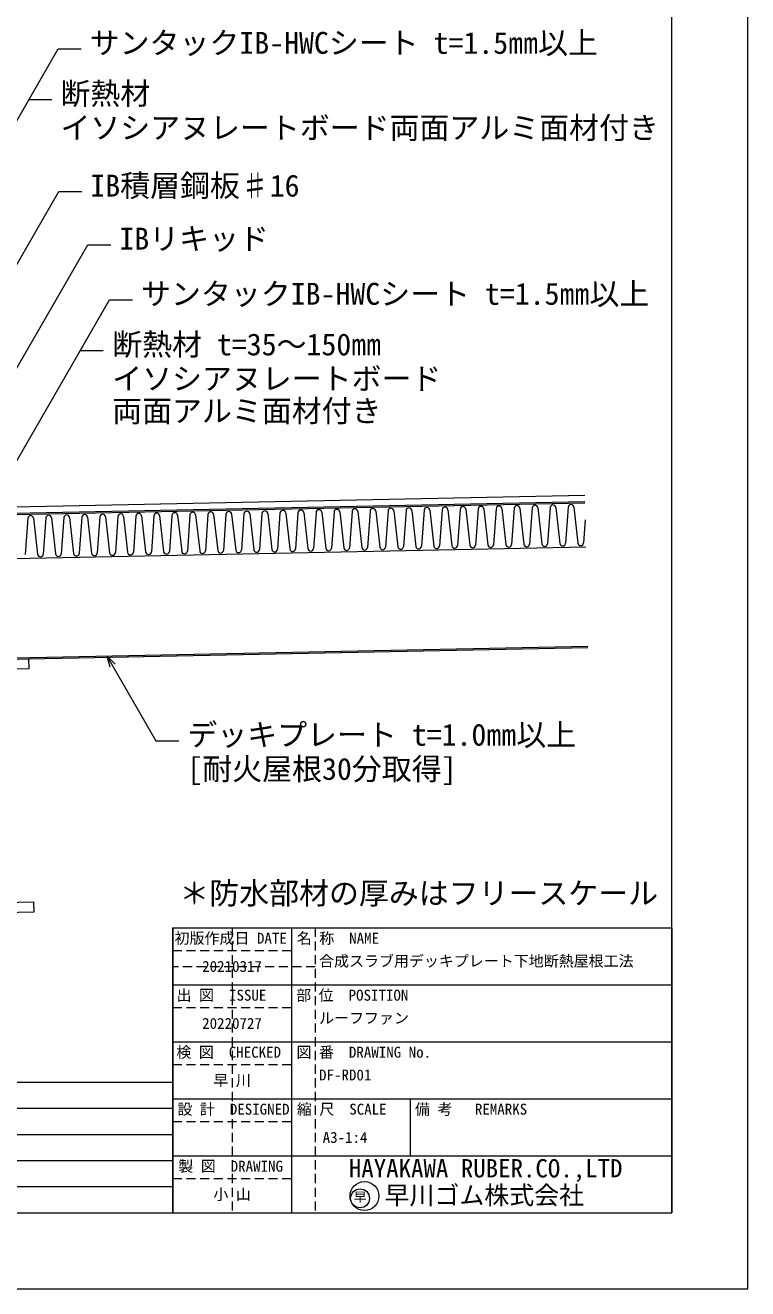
# Model space of a CAD drawing. Units: millimetres, scale not verified. Extents: x -840 to 840, y -594 to 594.
# Drawn here: x 460 to 840, y -594 to 71 of the extents above; entities that cross this region are included whole.
import ezdxf
from ezdxf.enums import TextEntityAlignment as Align

# ---------------------------------------------------------------- set-up
doc = ezdxf.new("R2010")
doc.units = ezdxf.units.MM
doc.header["$LTSCALE"] = 2
doc.linetypes.add('DASHED1', pattern=[1.8, 1.2, -0.6])
for name, color, linetype, lineweight in [('0-0_輪郭線', 2, 'Continuous', 9), ('0-1_図面枠', 7, 'Continuous', 9), ('0-2_タイトル文字', 5, 'Continuous', 9), ('0-3_表題欄', 7, 'Continuous', 9), ('0-5_仮想線', 2, 'DASHED1', 9), ('0-6_寸法線', 7, 'Continuous', 9), ('0-9_鋼材(C型・H鋼ｅｔｃ)', 7, 'Continuous', 9), ('0-A_断熱材', 4, 'Continuous', 9), ('0-B_基準線(IBｼｰﾄ)', 7, 'Continuous', 9), ('1-0_鋼材(受け鋼鈑)', 7, 'Continuous', 9)]:
    doc.layers.add(name, color=color, linetype=linetype, lineweight=lineweight)
doc.layers.add('0-4_0', color=7, linetype='Continuous')
doc.styles.add('ＭＳ ゴシック', font='')
doc.styles.get('ＭＳ ゴシック').set_extended_font_data('MS Gothic')

# ---------------------------------------------------------------- blocks, each defined once
blk = doc.blocks.new('囲い文字1')
at = {"layer": '0-2_タイトル文字'}
for p, q in [((-0.655, -23.063), (-0.77, -23.063)), ((-0.424, -22.663), (-0.539, -22.663)), ((-0.193, -22.263), (-0.309, -22.263)), ((0.038, -21.863), (-0.078, -21.863)), ((0.269, -21.463), (0.153, -21.463)), ((0.5, -21.063), (0.384, -21.063)), ((0.731, -20.663), (0.615, -20.663)), ((0.934, -20.263), (0.846, -20.263)), ((1.022, -20.263), (0.934, -20.263)), ((1.253, -20.663), (1.137, -20.663)), ((1.484, -21.063), (1.368, -21.063)), ((1.715, -21.463), (1.599, -21.463)), ((1.946, -21.863), (1.83, -21.863)), ((2.177, -22.263), (2.061, -22.263)), ((2.408, -22.663), (2.292, -22.663)), ((2.638, -23.063), (2.523, -23.063)), ((-2.272, -25.863), (-2.387, -25.863)), ((-2.041, -25.463), (-2.156, -25.463)), ((-1.81, -25.063), (-1.925, -25.063)), ((-1.579, -24.663), (-1.694, -24.663)), ((-1.348, -24.263), (-1.463, -24.263)), ((-1.117, -23.863), (-1.232, -23.863)), ((-0.886, -23.463), (-1.001, -23.463)), ((2.869, -23.463), (2.754, -23.463)), ((3.1, -23.863), (2.985, -23.863)), ((3.331, -24.263), (3.216, -24.263)), ((3.562, -24.663), (3.447, -24.663)), ((3.793, -25.063), (3.678, -25.063)), ((4.024, -25.463), (3.909, -25.463)), ((4.255, -25.863), (4.14, -25.863))]:
    blk.add_line(p, q, dxfattribs=at)
for points in [[(-2.329, -25.963), (0.934, -20.311), (0.934, -20.111), (-2.502, -26.063)], [(0.934, -20.311), (4.197, -25.963), (4.37, -26.063), (0.934, -20.111)], [(4.197, -25.963), (-2.329, -25.963), (-2.502, -26.063), (4.37, -26.063)]]:
    blk.add_lwpolyline(points, close=True, dxfattribs=at)
at = {"layer": '0-2_タイトル文字', "style": 'ＭＳ ゴシック'}
blk.add_text('1', height=3.651, dxfattribs=at).set_placement((-0.301, -26.315), align=Align.BOTTOM_LEFT)
blk = doc.blocks.new('U33')
at = {"layer": '0-4_0', "xscale": 3.446988, "yscale": 3.446988}
blk.add_blockref('囲い文字1', (8.327, 89.667), dxfattribs=at)
blk = doc.blocks.new('囲い文字2')
at = {"layer": '0-2_タイトル文字'}
for p, q in [((-14.615, 35.016), (-14.731, 35.016)), ((-14.384, 35.416), (-14.5, 35.416)), ((-14.153, 35.816), (-14.269, 35.816)), ((-13.922, 36.216), (-14.038, 36.216)), ((-13.691, 36.616), (-13.807, 36.616)), ((-13.488, 37.016), (-13.576, 37.016)), ((-13.4, 37.016), (-13.488, 37.016)), ((-13.169, 36.616), (-13.285, 36.616)), ((-12.938, 36.216), (-13.054, 36.216)), ((-12.707, 35.816), (-12.823, 35.816)), ((-12.477, 35.416), (-12.592, 35.416)), ((-12.246, 35.016), (-12.361, 35.016)), ((-16.694, 31.416), (-16.809, 31.416)), ((-16.463, 31.816), (-16.578, 31.816)), ((-16.232, 32.216), (-16.347, 32.216)), ((-16.001, 32.616), (-16.116, 32.616)), ((-15.77, 33.016), (-15.885, 33.016)), ((-15.539, 33.416), (-15.654, 33.416)), ((-15.308, 33.816), (-15.424, 33.816)), ((-15.077, 34.216), (-15.193, 34.216)), ((-14.846, 34.616), (-14.962, 34.616)), ((-12.015, 34.616), (-12.13, 34.616)), ((-11.784, 34.216), (-11.899, 34.216)), ((-11.553, 33.816), (-11.668, 33.816)), ((-11.322, 33.416), (-11.437, 33.416)), ((-11.091, 33.016), (-11.206, 33.016)), ((-10.86, 32.616), (-10.975, 32.616)), ((-10.629, 32.216), (-10.745, 32.216)), ((-10.398, 31.816), (-10.514, 31.816)), ((-10.167, 31.416), (-10.283, 31.416))]:
    blk.add_line(p, q, dxfattribs=at)
for points in [[(-16.751, 31.316), (-13.488, 36.968), (-13.488, 37.168), (-16.925, 31.216)], [(-13.488, 36.968), (-10.225, 31.316), (-10.052, 31.216), (-13.488, 37.168)], [(-10.225, 31.316), (-16.751, 31.316), (-16.925, 31.216), (-10.052, 31.216)]]:
    blk.add_lwpolyline(points, close=True, dxfattribs=at)
at = {"layer": '0-2_タイトル文字', "style": 'ＭＳ ゴシック'}
blk.add_text('2', height=3.651, dxfattribs=at).set_placement((-14.724, 30.963), align=Align.BOTTOM_LEFT)
blk = doc.blocks.new('U34')
at = {"layer": '0-4_0', "xscale": 3.446988, "yscale": 3.446988}
blk.add_blockref('囲い文字2', (58.041, -107.772), dxfattribs=at)
blk = doc.blocks.new('囲い文字3')
at = {"layer": '0-2_タイトル文字'}
for p, q in [((-5.476, 19.4), (-5.592, 19.4)), ((-5.245, 19.8), (-5.361, 19.8)), ((-5.042, 20.2), (-5.13, 20.2)), ((-4.954, 20.2), (-5.042, 20.2)), ((-4.723, 19.8), (-4.839, 19.8)), ((-4.492, 19.4), (-4.608, 19.4)), ((-7.555, 15.8), (-7.67, 15.8)), ((-7.324, 16.2), (-7.439, 16.2)), ((-7.093, 16.6), (-7.208, 16.6)), ((-6.862, 17), (-6.977, 17)), ((-6.631, 17.4), (-6.746, 17.4)), ((-6.4, 17.8), (-6.515, 17.8)), ((-6.169, 18.2), (-6.284, 18.2)), ((-5.938, 18.6), (-6.054, 18.6)), ((-5.707, 19), (-5.823, 19)), ((-4.261, 19), (-4.377, 19)), ((-4.03, 18.6), (-4.146, 18.6)), ((-3.799, 18.2), (-3.915, 18.2)), ((-3.568, 17.8), (-3.684, 17.8)), ((-3.337, 17.4), (-3.453, 17.4)), ((-3.107, 17), (-3.222, 17)), ((-2.876, 16.6), (-2.991, 16.6)), ((-2.645, 16.2), (-2.76, 16.2)), ((-2.414, 15.8), (-2.529, 15.8)), ((-8.247, 14.6), (-8.363, 14.6)), ((-8.017, 15), (-8.132, 15)), ((-7.786, 15.4), (-7.901, 15.4)), ((-2.183, 15.4), (-2.298, 15.4)), ((-1.952, 15), (-2.067, 15)), ((-1.721, 14.6), (-1.836, 14.6))]:
    blk.add_line(p, q, dxfattribs=at)
for points in [[(-8.305, 14.5), (-5.042, 20.152), (-5.042, 20.352), (-8.478, 14.4)], [(-5.042, 20.152), (-1.779, 14.5), (-1.605, 14.4), (-5.042, 20.352)], [(-1.779, 14.5), (-8.305, 14.5), (-8.478, 14.4), (-1.605, 14.4)]]:
    blk.add_lwpolyline(points, close=True, dxfattribs=at)
at = {"layer": '0-2_タイトル文字', "style": 'ＭＳ ゴシック'}
blk.add_text('3', height=3.651, dxfattribs=at).set_placement((-6.277, 14.147), align=Align.BOTTOM_LEFT)
blk = doc.blocks.new('U35')
at = {"layer": '0-4_0', "xscale": 3.446988, "yscale": 3.446988}
blk.add_blockref('囲い文字3', (28.926, -49.807), dxfattribs=at)
blk = doc.blocks.new('囲い文字4')
at = {"layer": '0-2_タイトル文字'}
for p, q in [((-6.096, 15.576), (-6.211, 15.576)), ((-5.865, 15.976), (-5.981, 15.976)), ((-5.662, 16.376), (-5.75, 16.376)), ((-5.574, 16.376), (-5.662, 16.376)), ((-5.343, 15.976), (-5.458, 15.976)), ((-5.112, 15.576), (-5.227, 15.576)), ((-8.174, 11.976), (-8.29, 11.976)), ((-7.944, 12.376), (-8.059, 12.376)), ((-7.713, 12.776), (-7.828, 12.776)), ((-7.482, 13.176), (-7.597, 13.176)), ((-7.251, 13.576), (-7.366, 13.576)), ((-7.02, 13.976), (-7.135, 13.976)), ((-6.789, 14.376), (-6.904, 14.376)), ((-6.558, 14.776), (-6.673, 14.776)), ((-6.327, 15.176), (-6.442, 15.176)), ((-4.881, 15.176), (-4.997, 15.176)), ((-4.65, 14.776), (-4.766, 14.776)), ((-4.419, 14.376), (-4.535, 14.376)), ((-4.188, 13.976), (-4.304, 13.976)), ((-3.957, 13.576), (-4.073, 13.576)), ((-3.726, 13.176), (-3.842, 13.176)), ((-3.495, 12.776), (-3.611, 12.776)), ((-3.264, 12.376), (-3.38, 12.376)), ((-3.034, 11.976), (-3.149, 11.976)), ((-8.867, 10.776), (-8.983, 10.776)), ((-8.636, 11.176), (-8.752, 11.176)), ((-8.405, 11.576), (-8.521, 11.576)), ((-2.803, 11.576), (-2.918, 11.576)), ((-2.572, 11.176), (-2.687, 11.176)), ((-2.341, 10.776), (-2.456, 10.776))]:
    blk.add_line(p, q, dxfattribs=at)
for points in [[(-8.925, 10.676), (-5.662, 16.328), (-5.662, 16.528), (-9.098, 10.576)], [(-5.662, 16.328), (-2.398, 10.676), (-2.225, 10.576), (-5.662, 16.528)], [(-2.398, 10.676), (-8.925, 10.676), (-9.098, 10.576), (-2.225, 10.576)]]:
    blk.add_lwpolyline(points, close=True, dxfattribs=at)
at = {"layer": '0-2_タイトル文字', "style": 'ＭＳ ゴシック'}
blk.add_text('4', height=3.651, dxfattribs=at).set_placement((-6.897, 10.323), align=Align.BOTTOM_LEFT)
blk = doc.blocks.new('U36')
at = {"layer": '0-4_0', "xscale": 3.446988, "yscale": 3.446988}
blk.add_blockref('囲い文字4', (31.063, -36.626), dxfattribs=at)
blk = doc.blocks.new('T16')
at = {"layer": '0-3_表題欄'}
for p, q in [((0, 137.5), (900, 137.5)), ((0, 0), (0, 137.5)), ((75, 0), (75, 137.5)), ((175, 0), (175, 137.5)), ((250, 0), (250, 137.5)), ((900, 0), (900, 137.5)), ((0, 110), (900, 110)), ((0, 82.5), (900, 82.5)), ((0, 55), (900, 55)), ((0, 27.5), (900, 27.5)), ((0, 0), (900, 0))]:
    blk.add_line(p, q, dxfattribs=at)
for name, p in [('U36', (25.953, 113.75)), ('U35', (25.953, 86.25)), ('U34', (25.953, 58.75)), ('U33', (25.953, 31.25))]:
    blk.add_blockref(name, p, dxfattribs=at)
at = {"layer": '0-3_表題欄', "style": 'ＭＳ ゴシック'}
for s, p in [('符号', (17.895, 3.902)), ('日付', (104.172, 4.044)), ('訂正者', (183.145, 3.939)), ('訂正概要', (535.895, 3.977))]:
    blk.add_text(s, height=14.43, dxfattribs=at).set_placement(p, align=Align.BOTTOM_LEFT)
blk = doc.blocks.new('表題欄(定義)')
at = {"layer": '0-3_表題欄'}
for p, q in [((-21.942, -100.175), (-21.942, -25.175)), ((-21.942, -25.175), (-21.942, -100.175)), ((-21.942, -25.175), (109.308, -25.175)), ((9.308, -25.175), (9.308, -100.175)), ((109.308, -25.175), (109.308, -100.175)), ((-21.942, -40.175), (109.308, -40.175)), ((-21.942, -40.175), (9.308, -40.175)), ((-21.942, -55.175), (109.308, -55.175)), ((-21.942, -70.175), (109.308, -70.175)), ((40.558, -70.175), (40.558, -85.175)), ((-21.942, -85.175), (109.308, -85.175)), ((-21.942, -100.175), (109.308, -100.175))]:
    blk.add_line(p, q, dxfattribs=at)
for centre, radius in [((28.503, -95.777), 3.799), ((27.344, -96.385), 2.487)]:
    blk.add_circle(centre, radius, dxfattribs=at)
at = {"layer": '0-5_仮想線'}
for p, q in [((-6.317, -25.175), (-6.317, -100.175)), ((15.558, -25.175), (15.558, -100.175)), ((-21.942, -31.175), (9.308, -31.175)), ((15.558, -35.487), (-21.942, -35.487)), ((-21.942, -46.175), (9.308, -46.175)), ((-21.942, -61.175), (9.308, -61.175)), ((-21.942, -76.175), (9.308, -76.175)), ((-21.942, -91.175), (9.308, -91.175))]:
    blk.add_line(p, q, dxfattribs=at)
at = {"layer": '0-3_表題欄', "style": 'ＭＳ ゴシック'}
for s, height, p in [('初版作成日 DATE', 2.889, (-21.448, -30.23)), ('名 称  NAME', 2.889, (10.704, -30.23)), ('出 図  ISSUE', 2.889, (-20.913, -45.23)), ('部 位  POSITION', 2.889, (10.552, -45.23)), ('検 図  CHECKED', 2.889, (-20.972, -60.23)), ('図 番  DRAWING No.', 2.889, (10.626, -60.23)), ('設 計  DESIGNED', 2.889, (-20.698, -75.23)), ('縮 尺  SCALE', 2.889, (10.728, -75.23)), ('備 考   REMARKS', 2.889, (41.802, -75.23)), ('製 図  DRAWING', 2.889, (-20.472, -90.23)), ('HAYAKAWA RUBER.CO.,LTD', 4.809, (24.395, -92.314)), ('早川ゴム株式会社', 4.809, (33.785, -99.399)), ('早', 2.493, (25.658, -98.029))]:
    blk.add_text(s, height=height, dxfattribs=at).set_placement(p, align=Align.BOTTOM_LEFT)

msp = doc.modelspace()

# ---------------------------------------------------------------- linework, layer by layer
at = {"layer": '0-0_輪郭線'}
msp.add_lwpolyline([(800, 554), (-800, 554), (-800, -554), (800, -554)], close=True, dxfattribs=at)
at = {"layer": '0-1_図面枠'}
msp.add_lwpolyline([(840, -594), (840, 594), (-840, 594), (-840, -594)], close=True, dxfattribs=at)
at = {"layer": '0-6_寸法線'}
for p, q in [((374.761, -118.96), (477.313, 58.666)), ((477.313, 58.666), (489.313, 58.666)), ((461.916, 31.998), (473.916, 31.998)), ((380.723, -184.328), (477.623, -16.49)), ((477.623, -16.49), (489.623, -16.49)), ((416.356, -176.996), (492.901, -44.413)), ((492.901, -44.413), (504.901, -44.413)), ((488.936, -100.1), (500.936, -100.1)), ((502.94, -260.917), (528.696, -305.528)), ((528.696, -305.528), (540.696, -305.528))]:
    msp.add_line(p, q, dxfattribs=at)
for points in [[(438.923, -186.725), (504.333, -73.431), (516.333, -73.431)], [(507.183, -265.16), (502.94, -260.917), (504.493, -266.713)]]:
    msp.add_lwpolyline(points, dxfattribs=at)
at = {"layer": '0-9_鋼材(C型・H鋼ｅｔｃ)'}
msp.add_line((461.73, -262.432), (755.914, -256.378), dxfattribs=at)
for points in [[(419.349, -268.639), (395.188, -269.136), (395.078, -263.804), (461.73, -262.432), (461.84, -267.765), (437.679, -268.262)], [(440.203, -390.903), (464.364, -390.405), (464.474, -395.737), (397.822, -397.109), (397.712, -391.777), (421.873, -391.28)]]:
    msp.add_lwpolyline(points, dxfattribs=at)
at = {"layer": '0-A_断熱材'}
for p, q in [((574.994, -186.102), (573.652, -205.113)), ((577.998, -186.04), (580.122, -204.979)), ((584.469, -185.907), (583.126, -204.918)), ((587.473, -185.845), (589.597, -204.784)), ((593.943, -185.712), (592.601, -204.723)), ((596.947, -185.65), (599.071, -204.589)), ((603.418, -185.517), (602.075, -204.528)), ((606.422, -185.455), (608.546, -204.394)), ((612.892, -185.322), (611.55, -204.333)), ((615.896, -185.26), (618.02, -204.199)), ((622.367, -185.127), (621.024, -204.138)), ((625.371, -185.065), (627.495, -204.004)), ((631.841, -184.932), (630.499, -203.943)), ((634.845, -184.87), (636.969, -203.809)), ((641.316, -184.737), (639.973, -203.748)), ((644.32, -184.675), (646.444, -203.614)), ((650.79, -184.542), (649.447, -203.553)), ((653.794, -184.48), (655.918, -203.419)), ((660.265, -184.347), (658.922, -203.358)), ((663.269, -184.285), (665.393, -203.224)), ((669.739, -184.152), (668.396, -203.163)), ((672.743, -184.09), (674.867, -203.029)), ((679.214, -183.957), (677.871, -202.968)), ((682.218, -183.895), (684.341, -202.834)), ((688.688, -183.762), (687.345, -202.773)), ((691.692, -183.7), (693.816, -202.639)), ((698.163, -183.567), (696.82, -202.578)), ((701.167, -183.505), (703.29, -202.444)), ((707.637, -183.372), (706.294, -202.383)), ((710.641, -183.31), (712.765, -202.249)), ((717.112, -183.177), (715.769, -202.188)), ((720.116, -183.115), (722.239, -202.054)), ((726.586, -182.982), (725.243, -201.993)), ((729.59, -182.92), (731.714, -201.859)), ((736.061, -182.787), (734.718, -201.798)), ((739.065, -182.725), (741.188, -201.664)), ((745.535, -182.592), (744.192, -201.603)), ((748.539, -182.53), (750.663, -201.469)), ((461.301, -188.442), (459.958, -207.453)), ((464.305, -188.38), (466.428, -207.319)), ((470.775, -188.247), (469.432, -207.258)), ((473.779, -188.185), (475.903, -207.124)), ((480.25, -188.052), (478.907, -207.063)), ((483.254, -187.99), (485.377, -206.929)), ((489.724, -187.857), (488.381, -206.868)), ((492.728, -187.795), (494.852, -206.734)), ((499.199, -187.662), (497.856, -206.673)), ((502.202, -187.6), (504.326, -206.539)), ((508.673, -187.467), (507.33, -206.478)), ((511.677, -187.405), (513.801, -206.344)), ((518.147, -187.272), (516.805, -206.283)), ((521.151, -187.21), (523.275, -206.149)), ((527.622, -187.077), (526.279, -206.088)), ((530.626, -187.015), (532.75, -205.954)), ((537.096, -186.882), (535.754, -205.893)), ((540.1, -186.82), (542.224, -205.759)), ((546.571, -186.687), (545.228, -205.698)), ((549.575, -186.625), (551.699, -205.564)), ((556.045, -186.492), (554.703, -205.503)), ((559.049, -186.43), (561.173, -205.369)), ((565.52, -186.297), (564.177, -205.308)), ((568.524, -186.235), (570.648, -205.174)), ((754.531, -189.171), (753.667, -201.408))]:
    msp.add_line(p, q, dxfattribs=at)
at = {"layer": '0-A_断熱材', "color": 7}
msp.add_line((754.827, -203.561), (443.227, -209.975), dxfattribs=at)
msp.add_lwpolyline([(351.433, -211.864), (351.433, -188.526), (754.347, -180.233)], dxfattribs=at)
at = {"layer": '0-A_断熱材'}
for centre, start, end in [((510.178, -187.577), 6.53043, 175.82772), ((519.652, -187.382), 6.53043, 175.82772), ((529.127, -187.187), 6.53043, 175.82772), ((538.601, -186.992), 6.53043, 175.82772), ((548.076, -186.797), 6.53043, 175.82772), ((557.55, -186.602), 6.53043, 175.82772), ((567.025, -186.407), 6.53043, 175.82772), ((576.499, -186.212), 6.53043, 175.82772), ((585.974, -186.017), 6.53043, 175.82772), ((595.448, -185.822), 6.53043, 175.82772), ((604.923, -185.627), 6.53043, 175.82772), ((614.397, -185.432), 6.53043, 175.82772), ((623.872, -185.237), 6.53043, 175.82772), ((633.346, -185.042), 6.53043, 175.82772), ((642.821, -184.847), 6.53043, 175.82772), ((652.295, -184.652), 6.53043, 175.82772), ((661.77, -184.457), 6.53043, 175.82772), ((671.244, -184.262), 6.53043, 175.82772), ((680.719, -184.067), 6.53043, 175.82772), ((690.193, -183.872), 6.53043, 175.82772), ((699.668, -183.677), 6.53043, 175.82772), ((709.142, -183.482), 6.53043, 175.82772), ((718.617, -183.287), 6.53043, 175.82772), ((728.091, -183.092), 6.53043, 175.82772), ((737.565, -182.897), 6.53043, 175.82772), ((747.04, -182.702), 6.53043, 175.82772), ((462.805, -188.552), 6.53043, 175.82772), ((472.28, -188.357), 6.53043, 175.82772), ((481.754, -188.162), 6.53043, 175.82772), ((491.229, -187.967), 6.53043, 175.82772), ((500.703, -187.772), 6.53043, 175.82772), ((524.774, -205.978), 186.53043, 355.82772), ((534.249, -205.783), 186.53043, 355.82772), ((543.723, -205.588), 186.53043, 355.82772), ((553.198, -205.393), 186.53043, 355.82772), ((562.672, -205.198), 186.53043, 355.82772), ((572.147, -205.003), 186.53043, 355.82772), ((581.621, -204.808), 186.53043, 355.82772), ((591.096, -204.613), 186.53043, 355.82772), ((600.57, -204.418), 186.53043, 355.82772), ((610.045, -204.223), 186.53043, 355.82772), ((619.519, -204.028), 186.53043, 355.82772), ((628.994, -203.833), 186.53043, 355.82772), ((638.468, -203.638), 186.53043, 355.82772), ((647.943, -203.443), 186.53043, 355.82772), ((657.417, -203.248), 186.53043, 355.82772), ((666.892, -203.053), 186.53043, 355.82772), ((676.366, -202.858), 186.53043, 355.82772), ((685.841, -202.663), 186.53043, 355.82772), ((695.315, -202.468), 186.53043, 355.82772), ((704.79, -202.273), 186.53043, 355.82772), ((714.264, -202.078), 186.53043, 355.82772), ((723.738, -201.883), 186.53043, 355.82772), ((733.213, -201.688), 186.53043, 355.82772), ((742.687, -201.493), 186.53043, 355.82772), ((752.162, -201.298), 186.53043, 355.82772), ((467.927, -207.148), 186.53043, 355.82772), ((477.402, -206.953), 186.53043, 355.82772), ((486.876, -206.758), 186.53043, 355.82772), ((496.351, -206.563), 186.53043, 355.82772), ((505.825, -206.368), 186.53043, 355.82772), ((515.3, -206.173), 186.53043, 355.82772)]:
    msp.add_arc(centre, 1.509, start, end, dxfattribs=at)
at = {"layer": '0-B_基準線(IBｼｰﾄ)'}
for p, q in [((422.575, -186.395), (754.333, -179.566)), ((423.4, -183.044), (754.265, -176.234))]:
    msp.add_line(p, q, dxfattribs=at)
at = {"layer": '1-0_鋼材(受け鋼鈑)'}
msp.add_line((-747.347, -286.65), (755.901, -255.711), dxfattribs=at)

# ---------------------------------------------------------------- block references
at = {"layer": '0-3_表題欄'}
for name, p, xscale, yscale in [('表題欄(定義)', (581.384, -353.65), 2, 2), ('T16', (87.5, -554), 0.5, 0.5)]:
    msp.add_blockref(name, p, dxfattribs=dict(at, xscale=xscale, yscale=yscale))

# ---------------------------------------------------------------- texts
at = {"layer": '0-2_タイトル文字', "color": 7, "style": 'ＭＳ ゴシック'}
for s, p in [('サンタックIB-HWCシート t=1.5㎜以上', (493.853, 52.608)), ('断熱材', (478.456, 25.939)), ('イソシアヌレートボード両面アルミ面材付き', (478.456, 7.939)), ('IB積層鋼板♯16', (494.164, -22.549)), ('IBリキッド', (509.442, -50.472)), ('サンタックIB-HWCシート t=1.5㎜以上', (520.873, -79.49)), ('断熱材 t=35～150㎜', (505.688, -106.131)), ('イソシアヌレートボード', (505.688, -124.131)), ('両面アルミ面材付き', (505.688, -141.131)), ('デッキプレート t=1.0㎜以上', (545.236, -311.587)), ('[耐火屋根30分取得]', (545.236, -329.587)), ('＊防水部材の厚みはフリースケール', (541.016, -395.019))]:
    msp.add_text(s, height=11.54, dxfattribs=at).set_placement(p, align=Align.BOTTOM_LEFT)
at = {"layer": '0-3_表題欄', "style": 'ＭＳ ゴシック'}
for s, p in [('合成スラブ用デッキプレート下地断熱屋根工法', (614.5, -426.11)), ('20210317', (553.002, -428.937)), ('20220727', (553.002, -458.937)), ('ルーフファン', (614.5, -456.11)), ('DF-RD01', (614.5, -486.11)), ('早 川', (558.907, -488.937)), ('A3-1:4', (616.399, -518.937)), ('小 山', (558.907, -548.937))]:
    msp.add_text(s, height=5.777, dxfattribs=at).set_placement(p, align=Align.BOTTOM_LEFT)

doc.saveas('drawing.dxf')
